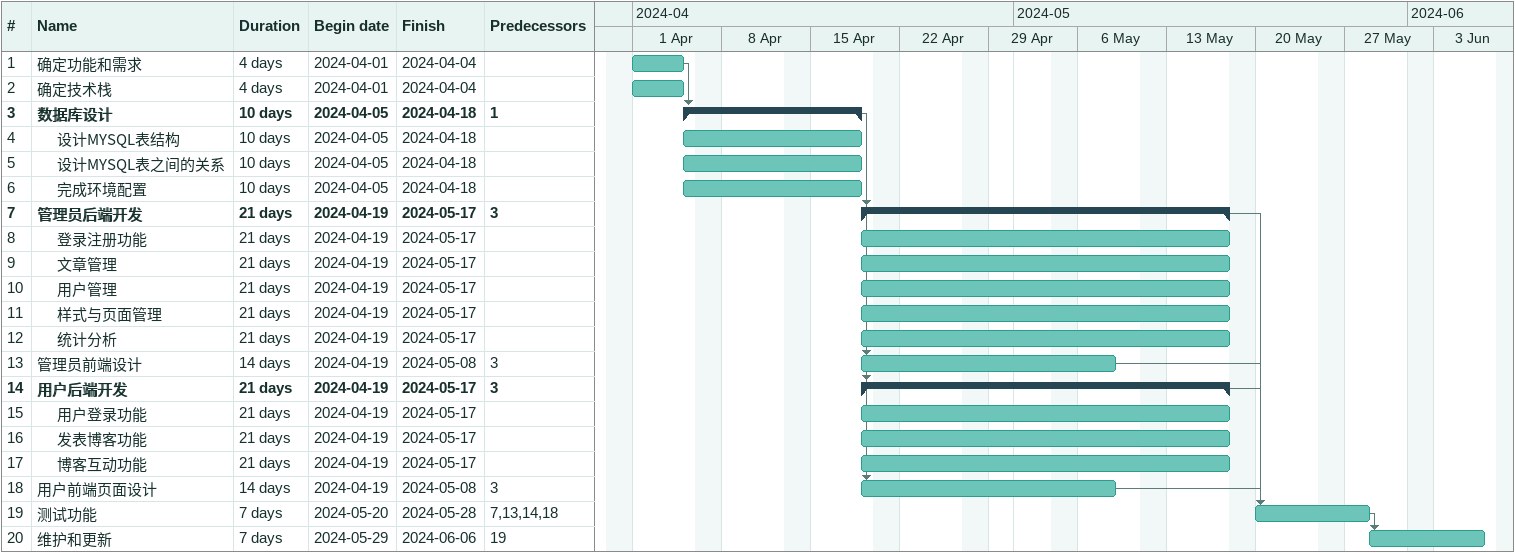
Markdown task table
| ID | Level | Task | Duration | Start | Finish | Predecessors |
|---|---|---|---|---|---|---|
| 1 | 1 | 确定功能和需求 | 4d | 2024-04-01 | 2024-04-04 |  |
| 2 | 1 | 确定技术栈 | 4d | 2024-04-01 | 2024-04-04 |  |
| 3 | 1 | **数据库设计** | 10d | 2024-04-05 | 2024-04-18 | 1 |
| 4 | 2 | 设计MYSQL表结构 | 10d | 2024-04-05 | 2024-04-18 |  |
| 5 | 2 | 设计MYSQL表之间的关系 | 10d | 2024-04-05 | 2024-04-18 |  |
| 6 | 2 | 完成环境配置 | 10d | 2024-04-05 | 2024-04-18 |  |
| 7 | 1 | **管理员后端开发** | 21d | 2024-04-19 | 2024-05-17 | 3 |
| 8 | 2 | 登录注册功能 | 21d | 2024-04-19 | 2024-05-17 |  |
| 9 | 2 | 文章管理 | 21d | 2024-04-19 | 2024-05-17 |  |
| 10 | 2 | 用户管理 | 21d | 2024-04-19 | 2024-05-17 |  |
| 11 | 2 | 样式与页面管理 | 21d | 2024-04-19 | 2024-05-17 |  |
| 12 | 2 | 统计分析 | 21d | 2024-04-19 | 2024-05-17 |  |
| 13 | 1 | 管理员前端设计 | 14d | 2024-04-19 | 2024-05-08 | 3 |
| 14 | 1 | **用户后端开发** | 21d | 2024-04-19 | 2024-05-17 | 3 |
| 15 | 2 | 用户登录功能 | 21d | 2024-04-19 | 2024-05-17 |  |
| 16 | 2 | 发表博客功能 | 21d | 2024-04-19 | 2024-05-17 |  |
| 17 | 2 | 博客互动功能 | 21d | 2024-04-19 | 2024-05-17 |  |
| 18 | 1 | 用户前端页面设计 | 14d | 2024-04-19 | 2024-05-08 | 3 |
| 19 | 1 | 测试功能 | 7d | 2024-05-20 | 2024-05-28 | 7, 13, 14, 18 |
| 20 | 1 | 维护和更新 | 7d | 2024-05-29 | 2024-06-06 | 19 |
